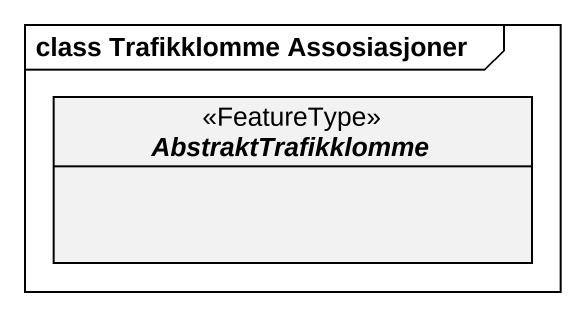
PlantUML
@startuml
mainframe class Trafikklomme Assosiasjoner
hide circle
hide empty members
abstract class AbstraktTrafikklomme <<FeatureType>>
@enduml
